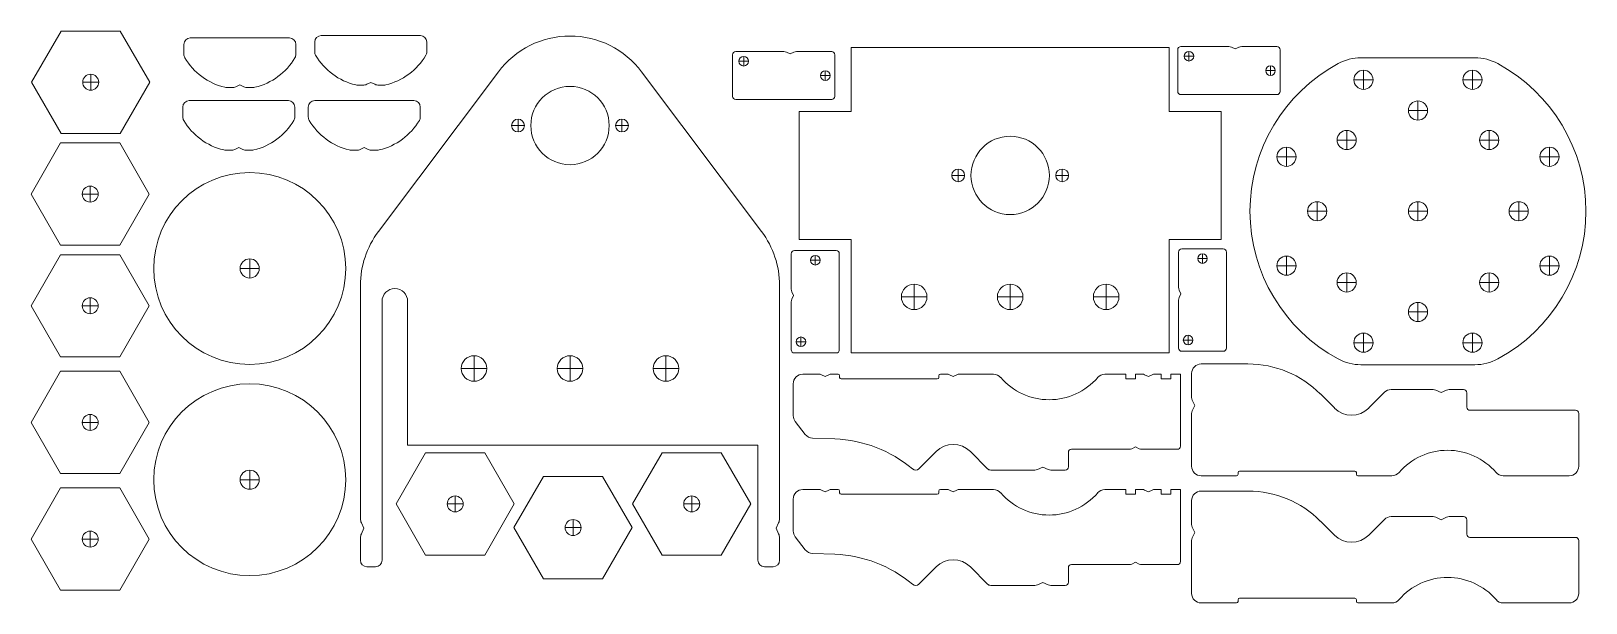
# Model space of a CAD drawing. Header units: millimetres. Extents: x 8 to 494, y 3 to 181.
import ezdxf

# ---------------------------------------------------------------- set-up
doc = ezdxf.new("R2010")
doc.units = ezdxf.units.MM
doc.layers.add('COMPOUND', color=7, linetype='Continuous')
doc.layers.add('SKETCH', color=7, linetype='Continuous')

msp = doc.modelspace()

# ---------------------------------------------------------------- linework, layer by layer
at = {"layer": 'COMPOUND', "lineweight": 20}
for p, q in [((264, 156.35), (264, 176.35)), ((264, 176.35), (363.4, 176.35)), ((363.4, 176.35), (363.4, 156.35)), ((247.7, 156.35), (247.7, 116.35)), ((264, 156.35), (247.7, 156.35)), ((363.4, 156.35), (379.7, 156.35)), ((379.7, 156.35), (379.7, 116.35)), ((295.45, 136.35), (299.45, 136.35)), ((297.45, 138.35), (297.45, 134.35)), ((327.95, 136.35), (331.95, 136.35)), ((329.95, 138.35), (329.95, 134.35)), ((247.7, 116.35), (264, 116.35)), ((264, 80.85), (264, 116.35)), ((363.4, 116.35), (379.7, 116.35)), ((363.4, 116.35), (363.4, 80.85)), ((283.7, 102.35), (283.7, 94.35)), ((313.7, 94.35), (313.7, 102.35)), ((343.7, 102.35), (343.7, 94.35)), ((279.7, 98.35), (287.7, 98.35)), ((309.7, 98.35), (317.7, 98.35)), ((339.7, 98.35), (347.7, 98.35)), ((363.4, 80.85), (264, 80.85))]:
    msp.add_line(p, q, dxfattribs=at)
for centre, radius in [((313.7, 136.35), 12.25), ((297.45, 136.35), 2), ((329.95, 136.35), 2), ((283.7, 98.35), 4), ((313.7, 98.35), 4), ((343.7, 98.35), 4)]:
    msp.add_circle(centre, radius, dxfattribs=at)
at = {"layer": 'SKETCH', "lineweight": 20}
for p, q in [((17.04, 181.5), (7.8, 165.5)), ((35.51, 181.5), (17.04, 181.5)), ((44.75, 165.5), (35.51, 181.5)), ((98.33, 180.09), (129.33, 180.09)), ((55.42, 174.19), (55.42, 177.34)), ((57.42, 179.34), (88.42, 179.34)), ((90.42, 174.19), (90.42, 177.34)), ((96.33, 174.94), (96.33, 178.09)), ((131.33, 174.94), (131.33, 178.09)), ((227.91, 175.07), (232.77, 175.07)), ((232.77, 175.07), (242.91, 175.07)), ((257.06, 175.07), (246.91, 175.07)), ((257.06, 175.07), (257.91, 175.07)), ((366.07, 175.63), (366.07, 162.63)), ((367.07, 176.63), (371.93, 176.63)), ((369.57, 175.13), (369.57, 172.13)), ((371.93, 176.63), (382.07, 176.63)), ((382.92, 176.44), (384.07, 175.91)), ((384.07, 175.91), (385.23, 176.44)), ((396.22, 176.63), (386.07, 176.63)), ((396.22, 176.63), (397.07, 176.63)), ((398.07, 162.63), (398.07, 175.63)), ((226.91, 174.07), (226.91, 161.07)), ((228.91, 172.07), (231.91, 172.07)), ((230.41, 173.57), (230.41, 170.57)), ((243.76, 174.89), (244.91, 174.35)), ((244.91, 174.35), (246.07, 174.89)), ((258.91, 161.07), (258.91, 174.07)), ((368.07, 173.63), (371.07, 173.63)), ((395.07, 170.63), (395.07, 167.63)), ((423.35, 173.13), (458.97, 173.13)), ((7.8, 165.5), (17.04, 149.5)), ((23.78, 165.5), (28.78, 165.5)), ((26.28, 168), (26.28, 163)), ((35.51, 149.5), (44.75, 165.5)), ((112.6, 164.85), (113.83, 165.43)), ((113.83, 165.43), (115.06, 164.85)), ((153.71, 168.75), (116.21, 118.75)), ((198.51, 168.75), (236.01, 118.75)), ((254.41, 167.57), (257.41, 167.57)), ((255.91, 169.07), (255.91, 166.07)), ((393.57, 169.13), (396.57, 169.13)), ((421.13, 166.25), (427.13, 166.25)), ((424.13, 163.25), (424.13, 169.25)), ((455.19, 166.25), (461.19, 166.25)), ((458.19, 163.25), (458.19, 169.25)), ((68.92, 163.82), (70.42, 163.82)), ((71.68, 164.1), (72.92, 164.68)), ((72.92, 164.68), (74.15, 164.1)), ((75.42, 163.82), (76.92, 163.82)), ((109.83, 164.57), (111.33, 164.57)), ((116.33, 164.57), (117.83, 164.57)), ((367.07, 161.63), (397.07, 161.63)), ((55.08, 154.59), (55.08, 157.74)), ((57.08, 159.74), (88.08, 159.74)), ((90.08, 154.59), (90.08, 157.74)), ((94.3, 154.59), (94.3, 157.74)), ((96.3, 159.74), (127.3, 159.74)), ((129.3, 154.59), (129.3, 157.74)), ((227.91, 160.07), (257.91, 160.07)), ((444.16, 156.63), (438.16, 156.63)), ((441.16, 153.63), (441.16, 159.63)), ((157.86, 151.95), (161.86, 151.95)), ((159.86, 153.95), (159.86, 149.95)), ((190.36, 151.95), (194.36, 151.95)), ((192.36, 153.95), (192.36, 149.95)), ((16.9, 146.51), (7.66, 130.51)), ((35.37, 146.51), (16.9, 146.51)), ((17.04, 149.5), (35.51, 149.5)), ((44.61, 130.51), (35.37, 146.51)), ((415.89, 147.41), (421.89, 147.41)), ((418.89, 144.41), (418.89, 150.41)), ((460.43, 147.41), (466.43, 147.41)), ((463.43, 144.41), (463.43, 150.41)), ((68.58, 144.22), (70.08, 144.22)), ((71.35, 144.5), (72.58, 145.07)), ((72.58, 145.07), (73.81, 144.5)), ((75.08, 144.22), (76.58, 144.22)), ((107.8, 144.22), (109.3, 144.22)), ((110.57, 144.5), (111.8, 145.07)), ((111.8, 145.07), (113.03, 144.5)), ((114.3, 144.22), (115.8, 144.22)), ((397.05, 142.16), (403.05, 142.16)), ((400.05, 139.16), (400.05, 145.16)), ((479.27, 142.16), (485.27, 142.16)), ((482.27, 139.16), (482.27, 145.16)), ((26.13, 133.01), (26.13, 128.01)), ((7.66, 130.51), (16.9, 114.51)), ((23.63, 130.51), (28.63, 130.51)), ((35.37, 114.51), (44.61, 130.51)), ((409.66, 122.13), (409.66, 128.13)), ((441.16, 122.13), (441.16, 128.13)), ((472.66, 122.13), (472.66, 128.13)), ((406.66, 125.13), (412.66, 125.13)), ((438.16, 125.13), (444.16, 125.13)), ((469.66, 125.13), (475.66, 125.13)), ((16.9, 114.51), (35.37, 114.51)), ((245.29, 110.95), (245.29, 111.81)), ((259.29, 112.81), (246.29, 112.81)), ((260.29, 81.81), (260.29, 111.81)), ((366.32, 111.48), (366.32, 112.34)), ((380.32, 113.34), (367.32, 113.34)), ((373.82, 108.84), (373.82, 111.84)), ((381.32, 82.34), (381.32, 112.34)), ((16.9, 111.55), (7.66, 95.55)), ((35.37, 111.55), (16.9, 111.55)), ((44.61, 95.55), (35.37, 111.55)), ((72.99, 107.23), (78.99, 107.23)), ((75.99, 110.23), (75.99, 104.23)), ((245.29, 110.95), (245.29, 100.81)), ((251.29, 109.81), (254.29, 109.81)), ((252.79, 108.31), (252.79, 111.31)), ((366.32, 111.48), (366.32, 101.34)), ((372.32, 110.34), (375.32, 110.34)), ((397.05, 108.1), (403.05, 108.1)), ((400.05, 105.1), (400.05, 111.1)), ((479.27, 108.1), (485.27, 108.1)), ((482.27, 105.1), (482.27, 111.1)), ((415.89, 102.86), (421.89, 102.86)), ((418.89, 99.86), (418.89, 105.86)), ((460.43, 102.86), (466.43, 102.86)), ((463.43, 99.86), (463.43, 105.86)), ((26.13, 98.05), (26.13, 93.05)), ((110.61, 51.95), (110.61, 101.95)), ((241.61, 101.95), (241.61, 51.95)), ((246.01, 98.81), (245.47, 99.96)), ((245.47, 97.65), (246.01, 98.81)), ((366.32, 87.19), (366.32, 97.34)), ((367.04, 99.34), (366.5, 100.49)), ((366.5, 98.18), (367.04, 99.34)), ((7.66, 95.55), (16.9, 79.55)), ((23.63, 95.55), (28.63, 95.55)), ((35.37, 79.55), (44.61, 95.55)), ((117.36, 51.95), (117.36, 96.95)), ((125.36, 96.95), (125.36, 51.95)), ((245.29, 86.67), (245.29, 96.81)), ((438.16, 93.63), (444.16, 93.63)), ((441.16, 90.63), (441.16, 96.63)), ((245.29, 81.81), (245.29, 86.67)), ((246.79, 84.31), (249.79, 84.31)), ((248.29, 82.81), (248.29, 85.81)), ((366.32, 82.34), (366.32, 87.19)), ((367.82, 84.84), (370.82, 84.84)), ((369.32, 83.34), (369.32, 86.34)), ((421.13, 84.02), (427.13, 84.02)), ((424.13, 81.02), (424.13, 87.02)), ((455.19, 84.02), (461.19, 84.02)), ((458.19, 81.02), (458.19, 87.02)), ((16.9, 79.55), (35.37, 79.55)), ((146.11, 79.95), (146.11, 71.95)), ((176.11, 79.95), (176.11, 71.95)), ((206.11, 79.95), (206.11, 71.95)), ((246.29, 80.81), (259.29, 80.81)), ((367.32, 81.34), (380.32, 81.34)), ((16.9, 75.06), (7.66, 59.06)), ((35.37, 75.06), (16.9, 75.06)), ((44.61, 59.06), (35.37, 75.06)), ((142.11, 75.95), (150.11, 75.95)), ((172.11, 75.95), (180.11, 75.95)), ((202.11, 75.95), (210.11, 75.95)), ((248.89, 74.17), (253.89, 74.17)), ((254.73, 73.98), (255.89, 73.45)), ((255.89, 73.45), (257.04, 73.98)), ((257.89, 74.17), (259.89, 74.17)), ((260.39, 73.67), (260.39, 73.17)), ((291.39, 73.17), (291.39, 73.67)), ((293.89, 74.17), (291.89, 74.17)), ((295.89, 73.45), (294.73, 73.98)), ((297.04, 73.98), (295.89, 73.45)), ((297.89, 74.17), (308.45, 74.17)), ((349.89, 74.17), (343.32, 74.17)), ((349.89, 72.67), (349.89, 74.17)), ((354.89, 74.17), (352.89, 74.17)), ((352.89, 74.17), (352.89, 72.67)), ((355.73, 73.98), (356.89, 73.45)), ((356.89, 73.45), (358.04, 73.98)), ((360.89, 74.17), (358.89, 74.17)), ((360.89, 72.67), (360.89, 74.17)), ((363.89, 74.17), (366.89, 74.17)), ((363.89, 74.17), (363.89, 72.67)), ((366.89, 74.17), (366.89, 51.67)), ((370.42, 74.37), (370.42, 66.87)), ((373.42, 77.37), (388.02, 77.37)), ((423.35, 77.13), (458.97, 77.13)), ((245.89, 71.17), (245.89, 61.17)), ((260.89, 72.67), (290.89, 72.67)), ((352.89, 72.67), (349.89, 72.67)), ((363.89, 72.67), (360.89, 72.67)), ((430.68, 68.49), (425.78, 63.59)), ((432.8, 69.37), (445.92, 69.37)), ((446.76, 69.18), (448.42, 68.41)), ((448.42, 68.41), (450.07, 69.18)), ((450.92, 69.37), (455.42, 69.37)), ((456.42, 68.37), (456.42, 63.87)), ((370.61, 66.02), (371.38, 64.37)), ((371.38, 64.37), (370.61, 62.71)), ((410.65, 68), (415.05, 63.59)), ((7.66, 59.06), (16.9, 43.06)), ((23.63, 59.06), (28.63, 59.06)), ((26.13, 61.56), (26.13, 56.56)), ((35.37, 43.06), (44.61, 59.06)), ((246.52, 59.33), (249.63, 55.33)), ((370.42, 45.37), (370.42, 61.87)), ((457.42, 62.87), (490.42, 62.87)), ((491.42, 61.87), (491.42, 45.37)), ((251.89, 54.17), (258.89, 53.91)), ((110.61, 51.95), (110.61, 28.95)), ((117.36, 51.95), (117.36, 15.95)), ((130.99, 49.57), (121.75, 33.57)), ((125.36, 51.95), (234.86, 51.95)), ((149.46, 49.57), (130.99, 49.57)), ((158.7, 33.57), (149.46, 49.57)), ((204.91, 49.57), (195.67, 33.57)), ((223.38, 49.57), (204.91, 49.57)), ((232.62, 33.57), (223.38, 49.57)), ((234.86, 51.95), (234.86, 15.95)), ((241.61, 51.95), (241.61, 28.95)), ((290.53, 49.95), (285.19, 44.61)), ((301.25, 49.95), (306.59, 44.61)), ((331.89, 45.17), (331.89, 49.67)), ((332.89, 50.67), (340.75, 50.67)), ((340.75, 50.67), (350.89, 50.67)), ((351.73, 50.86), (352.89, 51.4)), ((352.89, 51.4), (354.04, 50.86)), ((354.89, 50.67), (365.03, 50.67)), ((365.03, 50.67), (365.89, 50.67)), ((75.99, 44.15), (75.99, 38.15)), ((307.65, 44.17), (321.39, 44.17)), ((322.23, 44.36), (323.89, 45.13)), ((323.89, 45.13), (325.54, 44.36)), ((326.39, 44.17), (330.89, 44.17)), ((385.42, 43.87), (421.42, 43.87)), ((16.9, 43.06), (35.37, 43.06)), ((72.99, 41.15), (78.99, 41.15)), ((167.82, 42.17), (158.58, 26.17)), ((186.3, 42.17), (167.82, 42.17)), ((195.53, 26.17), (186.3, 42.17)), ((373.42, 42.37), (384.42, 42.37)), ((384.92, 43.37), (384.92, 42.87)), ((421.92, 43.37), (421.92, 42.87)), ((422.42, 42.37), (432.98, 42.37)), ((467.85, 42.37), (488.42, 42.37)), ((16.9, 38.57), (7.66, 22.57)), ((35.37, 38.57), (16.9, 38.57)), ((44.61, 22.57), (35.37, 38.57)), ((140.22, 36.07), (140.22, 31.07)), ((214.15, 36.07), (214.15, 31.07)), ((245.89, 35.09), (245.89, 25.09)), ((248.89, 38.09), (253.89, 38.09)), ((254.73, 37.91), (255.89, 37.37)), ((255.89, 37.37), (257.04, 37.91)), ((257.89, 38.09), (259.89, 38.09)), ((260.39, 37.59), (260.39, 37.09)), ((260.89, 36.59), (290.89, 36.59)), ((291.39, 37.09), (291.39, 37.59)), ((293.89, 38.09), (291.89, 38.09)), ((295.89, 37.37), (294.73, 37.91)), ((297.04, 37.91), (295.89, 37.37)), ((297.89, 38.09), (308.45, 38.09)), ((349.89, 38.09), (343.32, 38.09)), ((349.89, 36.59), (349.89, 38.09)), ((352.89, 36.59), (349.89, 36.59)), ((354.89, 38.09), (352.89, 38.09)), ((352.89, 38.09), (352.89, 36.59)), ((355.73, 37.91), (356.89, 37.37)), ((356.89, 37.37), (358.04, 37.91)), ((360.89, 38.09), (358.89, 38.09)), ((360.89, 36.59), (360.89, 38.09)), ((363.89, 36.59), (360.89, 36.59)), ((363.89, 38.09), (366.89, 38.09)), ((363.89, 38.09), (363.89, 36.59)), ((366.89, 38.09), (366.89, 15.59)), ((370.42, 34.61), (370.42, 27.11)), ((373.42, 37.61), (388.02, 37.61)), ((121.75, 33.57), (130.99, 17.57)), ((137.72, 33.57), (142.72, 33.57)), ((149.46, 17.57), (158.7, 33.57)), ((195.67, 33.57), (204.91, 17.57)), ((211.65, 33.57), (216.65, 33.57)), ((223.38, 17.57), (232.62, 33.57)), ((432.8, 29.61), (445.92, 29.61)), ((446.76, 29.42), (448.42, 28.65)), ((448.42, 28.65), (450.07, 29.42)), ((450.92, 29.61), (455.42, 29.61)), ((26.13, 25.07), (26.13, 20.07)), ((110.89, 27.68), (111.7, 25.95)), ((110.89, 24.21), (111.7, 25.95)), ((158.58, 26.17), (167.82, 10.17)), ((174.56, 26.17), (179.56, 26.17)), ((177.06, 28.67), (177.06, 23.67)), ((186.3, 10.17), (195.53, 26.17)), ((241.33, 27.68), (240.52, 25.95)), ((241.33, 24.21), (240.52, 25.95)), ((370.61, 26.27), (371.38, 24.61)), ((371.38, 24.61), (370.61, 22.96)), ((410.65, 28.24), (415.05, 23.83)), ((430.68, 28.73), (425.78, 23.83)), ((456.42, 28.61), (456.42, 24.11)), ((7.66, 22.57), (16.9, 6.57)), ((23.63, 22.57), (28.63, 22.57)), ((35.37, 6.57), (44.61, 22.57)), ((110.61, 22.95), (110.61, 15.95)), ((241.61, 22.95), (241.61, 15.95)), ((246.52, 23.25), (249.63, 19.25)), ((370.42, 5.61), (370.42, 22.11)), ((457.42, 23.11), (490.42, 23.11)), ((491.42, 22.11), (491.42, 5.61)), ((130.99, 17.57), (149.46, 17.57)), ((204.91, 17.57), (223.38, 17.57)), ((251.89, 18.09), (258.89, 17.83)), ((332.89, 14.59), (340.75, 14.59)), ((340.75, 14.59), (350.89, 14.59)), ((351.73, 14.78), (352.89, 15.32)), ((352.89, 15.32), (354.04, 14.78)), ((354.89, 14.59), (365.03, 14.59)), ((365.03, 14.59), (365.89, 14.59)), ((112.61, 13.95), (115.36, 13.95)), ((167.82, 10.17), (186.3, 10.17)), ((239.61, 13.95), (236.86, 13.95)), ((290.53, 13.87), (285.19, 8.53)), ((301.25, 13.87), (306.59, 8.53)), ((331.89, 9.09), (331.89, 13.59)), ((16.9, 6.57), (35.37, 6.57)), ((307.65, 8.09), (321.39, 8.09)), ((322.23, 8.28), (323.89, 9.05)), ((323.89, 9.05), (325.54, 8.28)), ((326.39, 8.09), (330.89, 8.09)), ((373.42, 2.61), (384.42, 2.61)), ((384.92, 3.61), (384.92, 3.11)), ((385.42, 4.11), (421.42, 4.11)), ((421.92, 3.61), (421.92, 3.11)), ((422.42, 2.61), (432.98, 2.61)), ((467.85, 2.61), (488.42, 2.61))]:
    msp.add_line(p, q, dxfattribs=at)
for centre, radius in [((369.57, 173.63), 1.5), ((230.41, 172.07), 1.5), ((395.07, 169.13), 1.5), ((26.28, 165.5), 2.5), ((255.91, 167.57), 1.5), ((424.13, 166.25), 3), ((458.19, 166.25), 3), ((176.11, 151.95), 12.25), ((441.16, 156.63), 3), ((159.86, 151.95), 2), ((192.36, 151.95), 2), ((418.89, 147.41), 3), ((463.43, 147.41), 3), ((400.05, 142.16), 3), ((482.27, 142.16), 3), ((75.99, 107.23), 30), ((26.13, 130.51), 2.5), ((409.66, 125.13), 3), ((441.16, 125.13), 3), ((472.66, 125.13), 3), ((373.82, 110.34), 1.5), ((75.99, 107.23), 3), ((252.79, 109.81), 1.5), ((400.05, 108.1), 3), ((482.27, 108.1), 3), ((418.89, 102.86), 3), ((463.43, 102.86), 3), ((26.13, 95.55), 2.5), ((441.16, 93.63), 3), ((248.29, 84.31), 1.5), ((369.32, 84.84), 1.5), ((424.13, 84.02), 3), ((458.19, 84.02), 3), ((146.11, 75.95), 4), ((176.11, 75.95), 4), ((206.11, 75.95), 4), ((75.99, 41.15), 30), ((26.13, 59.06), 2.5), ((75.99, 41.15), 3), ((140.22, 33.57), 2.5), ((214.15, 33.57), 2.5), ((26.13, 22.57), 2.5), ((177.06, 26.17), 2.5)]:
    msp.add_circle(centre, radius, dxfattribs=at)
for centre, radius, start, end in [((98.33, 178.09), 2, 90, 180), ((129.33, 178.09), 2, 0, 90), ((176.11, 151.95), 28, 36.8699, 143.13), ((57.42, 177.34), 2, 90, 180), ((88.42, 177.34), 2, 0, 90), ((227.91, 174.07), 1, 90, 180), ((242.91, 173.07), 2, 65, 90), ((246.91, 173.07), 2, 90, 115), ((257.91, 174.07), 1, 0, 90), ((367.07, 175.63), 1, 90, 180), ((382.07, 174.63), 2, 65, 90), ((386.07, 174.63), 2, 90, 115), ((397.07, 175.63), 1, 0, 90), ((57.42, 174.19), 2, 180, 210.558), ((72.92, 183.34), 20, 210.558, 256.391), ((72.92, 183.34), 20, 283.609, 329.4416), ((88.42, 174.19), 2, 329.4416, 0), ((98.33, 174.94), 2, 180, 210.558), ((113.83, 184.09), 20, 210.558, 256.391), ((113.83, 184.09), 20, 283.609, 329.4416), ((129.33, 174.94), 2, 329.4416, 0), ((441.16, 125.13), 52.5, 118.3576, 241.642), ((423.35, 158.13), 15, 90, 118.3576), ((458.97, 158.13), 15, 61.6424, 90), ((441.16, 125.13), 52.5, 298.358, 61.6424), ((68.92, 166.82), 3, 256.391, 270), ((70.42, 166.82), 3, 270, 295), ((75.42, 166.82), 3, 245, 270), ((76.92, 166.82), 3, 270, 283.609), ((109.83, 167.57), 3, 256.391, 270), ((111.33, 167.57), 3, 270, 295), ((116.33, 167.57), 3, 245, 270), ((117.83, 167.57), 3, 270, 283.609), ((227.91, 161.07), 1, 180, 270), ((257.91, 161.07), 1, 270, 0), ((367.07, 162.63), 1, 180, 270), ((397.07, 162.63), 1, 270, 0), ((57.08, 157.74), 2, 90, 180), ((88.08, 157.74), 2, 0, 90), ((96.3, 157.74), 2, 90, 180), ((127.3, 157.74), 2, 0, 90), ((57.08, 154.59), 2, 180, 210.558), ((72.58, 163.74), 20, 210.558, 256.391), ((72.58, 163.74), 20, 283.609, 329.4416), ((88.08, 154.59), 2, 329.4416, 0), ((96.3, 154.59), 2, 180, 210.558), ((111.8, 163.74), 20, 210.558, 256.391), ((111.8, 163.74), 20, 283.609, 329.4416), ((127.3, 154.59), 2, 329.4416, 0), ((68.58, 147.22), 3, 256.391, 270), ((70.08, 147.22), 3, 270, 295), ((75.08, 147.22), 3, 245, 270), ((76.58, 147.22), 3, 270, 283.609), ((107.8, 147.22), 3, 256.391, 270), ((109.3, 147.22), 3, 270, 295), ((114.3, 147.22), 3, 245, 270), ((115.8, 147.22), 3, 270, 283.609), ((138.61, 101.95), 28, 143.13, 180), ((213.61, 101.95), 28, 0, 36.8699), ((246.29, 111.81), 1, 90, 180), ((259.29, 111.81), 1, 0, 90), ((367.32, 112.34), 1, 90, 180), ((380.32, 112.34), 1, 0, 90), ((121.36, 96.95), 4, 0, 180), ((247.29, 100.81), 2, 180, 205), ((247.29, 96.81), 2, 155, 180), ((368.32, 101.34), 2, 180, 205), ((368.32, 97.34), 2, 155, 180), ((246.29, 81.81), 1, 180, 270), ((259.29, 81.81), 1, 270, 0), ((367.32, 82.34), 1, 180, 270), ((380.32, 82.34), 1, 270, 0), ((423.35, 92.13), 15, 241.642, 270), ((458.97, 92.13), 15, 270, 298.358), ((248.89, 71.17), 3, 90, 180), ((253.89, 72.17), 2, 65, 90), ((257.89, 72.17), 2, 90, 115), ((259.89, 73.67), 0.5, 0, 90), ((260.89, 73.17), 0.5, 180, 270), ((290.89, 73.17), 0.5, 270, 0), ((291.89, 73.67), 0.5, 90, 180), ((293.89, 72.17), 2, 65, 90), ((297.89, 72.17), 2, 90, 115), ((308.45, 71.17), 3, 40.7057, 90), ((325.89, 86.17), 20, 220.706, 319.2943), ((343.32, 71.17), 3, 90, 139.294), ((354.89, 72.17), 2, 65, 90), ((358.89, 72.17), 2, 90, 115), ((373.42, 74.37), 3, 90, 180), ((388.02, 45.37), 32, 45, 90), ((432.8, 66.37), 3, 90, 135), ((445.92, 67.37), 2, 65, 90), ((450.92, 67.37), 2, 90, 115), ((455.42, 68.37), 1, 0, 90), ((372.42, 66.87), 2, 180, 205), ((420.42, 68.95), 7.59, 225, 315), ((457.42, 63.87), 1, 180, 270), ((248.89, 61.17), 3, 180, 217.876), ((372.42, 61.87), 2, 155, 180), ((490.42, 61.87), 1, 0, 90), ((252, 57.17), 3, 217.876, 267.8434), ((257.38, 13.94), 40, 49.8808, 87.8434), ((295.89, 44.59), 7.59, 45, 135), ((332.89, 49.67), 1, 90, 180), ((350.89, 52.67), 2, 270, 295), ((354.89, 52.67), 2, 245, 270), ((365.89, 51.67), 1, 270, 0), ((450.42, 30.37), 20, 40.7057, 139.294), ((284.13, 45.67), 1.5, 229.881, 315), ((307.65, 45.67), 1.5, 225, 270), ((321.39, 46.17), 2, 270, 295), ((326.39, 46.17), 2, 245, 270), ((330.89, 45.17), 1, 270, 0), ((373.42, 45.37), 3, 180, 270), ((385.42, 43.37), 0.5, 90, 180), ((421.42, 43.37), 0.5, 0, 90), ((488.42, 45.37), 3, 270, 0), ((384.42, 42.87), 0.5, 270, 0), ((422.42, 42.87), 0.5, 180, 270), ((432.98, 45.37), 3, 270, 319.2943), ((467.85, 45.37), 3, 220.706, 270), ((248.89, 35.09), 3, 90, 180), ((253.89, 36.09), 2, 65, 90), ((257.89, 36.09), 2, 90, 115), ((259.89, 37.59), 0.5, 0, 90), ((260.89, 37.09), 0.5, 180, 270), ((290.89, 37.09), 0.5, 270, 0), ((291.89, 37.59), 0.5, 90, 180), ((293.89, 36.09), 2, 65, 90), ((297.89, 36.09), 2, 90, 115), ((308.45, 35.09), 3, 40.7057, 90), ((325.89, 50.09), 20, 220.706, 319.2943), ((343.32, 35.09), 3, 90, 139.294), ((354.89, 36.09), 2, 65, 90), ((358.89, 36.09), 2, 90, 115), ((373.42, 34.61), 3, 90, 180), ((388.02, 5.61), 32, 45, 90), ((432.8, 26.61), 3, 90, 135), ((445.92, 27.61), 2, 65, 90), ((450.92, 27.61), 2, 90, 115), ((455.42, 28.61), 1, 0, 90), ((113.61, 28.95), 3, 180, 205), ((238.61, 28.95), 3, 335, 0), ((248.89, 25.09), 3, 180, 217.876), ((372.42, 27.11), 2, 180, 205), ((113.61, 22.95), 3, 155, 180), ((238.61, 22.95), 3, 0, 25), ((372.42, 22.11), 2, 155, 180), ((420.42, 29.2), 7.59, 225, 315), ((457.42, 24.11), 1, 180, 270), ((490.42, 22.11), 1, 0, 90), ((112.61, 15.95), 2, 180, 270), ((115.36, 15.95), 2, 270, 0), ((236.86, 15.95), 2, 180, 270), ((239.61, 15.95), 2, 270, 0), ((252, 21.09), 3, 217.876, 267.8434), ((257.38, -22.14), 40, 49.8808, 87.8434), ((295.89, 8.51), 7.59, 45, 135), ((332.89, 13.59), 1, 90, 180), ((350.89, 16.59), 2, 270, 295), ((354.89, 16.59), 2, 245, 270), ((365.89, 15.59), 1, 270, 0), ((450.42, -9.39), 20, 40.7057, 139.294), ((284.13, 9.59), 1.5, 229.881, 315), ((307.65, 9.59), 1.5, 225, 270), ((321.39, 10.09), 2, 270, 295), ((326.39, 10.09), 2, 245, 270), ((330.89, 9.09), 1, 270, 0), ((373.42, 5.61), 3, 180, 270), ((488.42, 5.61), 3, 270, 0), ((384.42, 3.11), 0.5, 270, 0), ((385.42, 3.61), 0.5, 90, 180), ((421.42, 3.61), 0.5, 0, 90), ((422.42, 3.11), 0.5, 180, 270), ((432.98, 5.61), 3, 270, 319.2943), ((467.85, 5.61), 3, 220.706, 270)]:
    msp.add_arc(centre, radius, start, end, dxfattribs=at)

doc.saveas('drawing.dxf')
